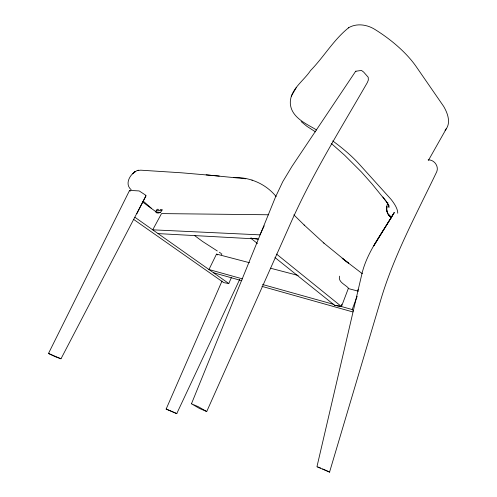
<?xml version="1.0" encoding="UTF-8"?>
<svg xmlns="http://www.w3.org/2000/svg" width="497" height="497" viewBox="0 0 497 497"><rect width="100%" height="100%" fill="white"/><g stroke="black" fill="none" stroke-linecap="round" stroke-linejoin="round"><path stroke-width="0.75" d="M239.691 279.444L176.746 413.616L166.147 409.056L222.035 280.991M341.762 304.245L341.47 306.543L352.174 309.532L353.578 311.041M339.538 276.158C337.861 282.091 345.365 284.551 348.453 288.136L341.47 306.543L334.636 305.301L274.953 257.527M428.134 159.928C434.055 159.388 439.05 166.253 436.77 171.67C416.318 214.468 393.276 256.446 380.068 302.257L329.561 472.1L316.949 466.726L361.673 274.884C366.848 251.681 382.56 232.963 394.084 212.766M348.757 27.664C333.785 39.524 323.851 56.938 310.538 70.555C303.735 80.968 289.391 89.907 290.341 103.898C291.472 116.59 304.257 122.908 314.029 128.431A77.799 21.955 31.5 0 1 316.62 130.034M388.934 205.553L388.617 206.665L388.679 205.137L388.977 207.392L387.921 204L388.337 205.012L386.293 201.49L386.896 202.279L382.92 197.029M387.679 203.298C385.436 208.417 386.778 214.629 391.568 217.854L388.611 214.723L391.468 217.779L389.642 215.704M352.174 309.532L357.194 296.262M334.636 305.301L341.47 306.543L276.568 254.097M191.457 403.8L275.45 197.16L282.774 181.653L292 166.352L355.666 71.257L361.462 70.425L363.667 72.084L368.209 77.252L368.352 80.042L367.339 82.552C340.644 128.984 312.085 174.553 290.441 223.669L206.727 411.535L199.359 408.397L191.457 403.8L198.117 406.614L206.727 411.535M250.842 238.225L257.943 239.045L250.842 238.225L257.471 243.536M133.693 219.438L223.718 282.619L228.806 283.532L231.515 277.27M221.438 254.837L221.848 253.899M142.484 201.894L156.803 212.399L158.636 213.014L160.481 212.393L162.333 209.703L160.14 209.51M264.211 225.855L259.912 234.857L152.716 229.825L161.519 213.592L268.728 214.772M160.481 212.393L155.368 211.921L157.214 209.249L158.68 209.38M249.475 262.714L216.512 254.091L208.964 269.523L242.455 278.879M48.489 353.454L129.587 190.382L139.203 190.935L145.41 195.017A1.994 0.553 25.9 0 1 145.938 195.849L60.988 358.791L55.179 356.666L48.489 353.454L60.988 358.791M136.837 213.741L145.932 195.861L145.478 195.942M428.495 160.251L446.343 128.673A72.307 29.081 30.2 0 0 448.511 120.839A72.897 29.317 30.2 0 0 447.25 114.111A73.283 29.46 30.3 0 0 443.653 106.377L416.07 66.43A76.929 32.566 31.8 0 0 391.22 40.884A75.973 32.199 31.8 0 0 375.297 29.683C367.469 24.577 356.666 22.825 348.385 27.882M291.292 96.157L296.287 87.602M393.941 213.02L373.744 245.885L394.351 212.405M446.343 128.673L445.07 130.301M134.532 172.179L137.116 170.546L140.757 170.179L181.61 172.807L219.239 176.05M134.911 171.794L132.656 173.857L135.321 171.471C129.475 175.36 124.66 184.176 131.165 189.742M358.548 289.782L357.43 290.142M138.738 170.21L137.986 170.322M355.666 71.257L356.001 71.239M158.058 233.596L251.929 238.715L250.966 237.945M206.162 174.857L245.791 178.796M156.741 210.243L161.854 210.703M156.443 212.809L157.909 212.946M233.59 177.46C249.991 177.069 265.777 183.859 276.158 196.582M270.449 268.2L298.169 275.45M348.204 288.54L358.325 291.186M262.546 284.495L333.996 304.456M251.911 180.051L252.277 180.15M213.53 272.747L241.822 280.706M261.919 286.359L352.752 311.917M166.147 409.056L176.895 413.647M317.794 467.025L319.776 467.739M320.074 467.851L320.478 468.019M322.609 468.932L327.796 471.243M328.442 471.529L329.735 472.15M217.332 250.985L202.484 241.412L194.42 235.441M219.27 252.234L221.208 253.482M315.471 131.867L306.873 126.294L301.151 121.585M134.96 217.295L228.806 283.532M216.512 254.091L217.618 254.905M331.195 143.353L344.638 155.25L361.449 172.024L372.048 183.971L386.641 201.944M323.721 242.946L348.59 263.236L342.153 258.247L362.369 273.735M143.925 201.726L151.274 208.162M323.994 243.188L304.096 224.948M130.158 191.221L129.587 190.382M304.363 225.197L293.839 214.841M389.629 215.692L391.45 217.748M391.033 216.798L391.332 217.487M332.723 140.918A78.787 22.203 31.5 0 1 359.182 164.066L390.859 199.135A74.96 20.042 30.6 0 1 395.345 205.64A74.575 19.936 30.6 0 1 397.494 211.014A73.836 19.743 30.6 0 1 397.724 213.232M386.747 207.143L386.678 210.181L387.561 213.17L386.678 210.181L386.747 207.143M386.765 207.056L386.654 207.901L386.865 206.348L386.765 207.056M387.828 202.838L387.492 203.838L387.834 202.851M389.07 215.226L388.033 213.983L389.07 215.226"/></g></svg>
